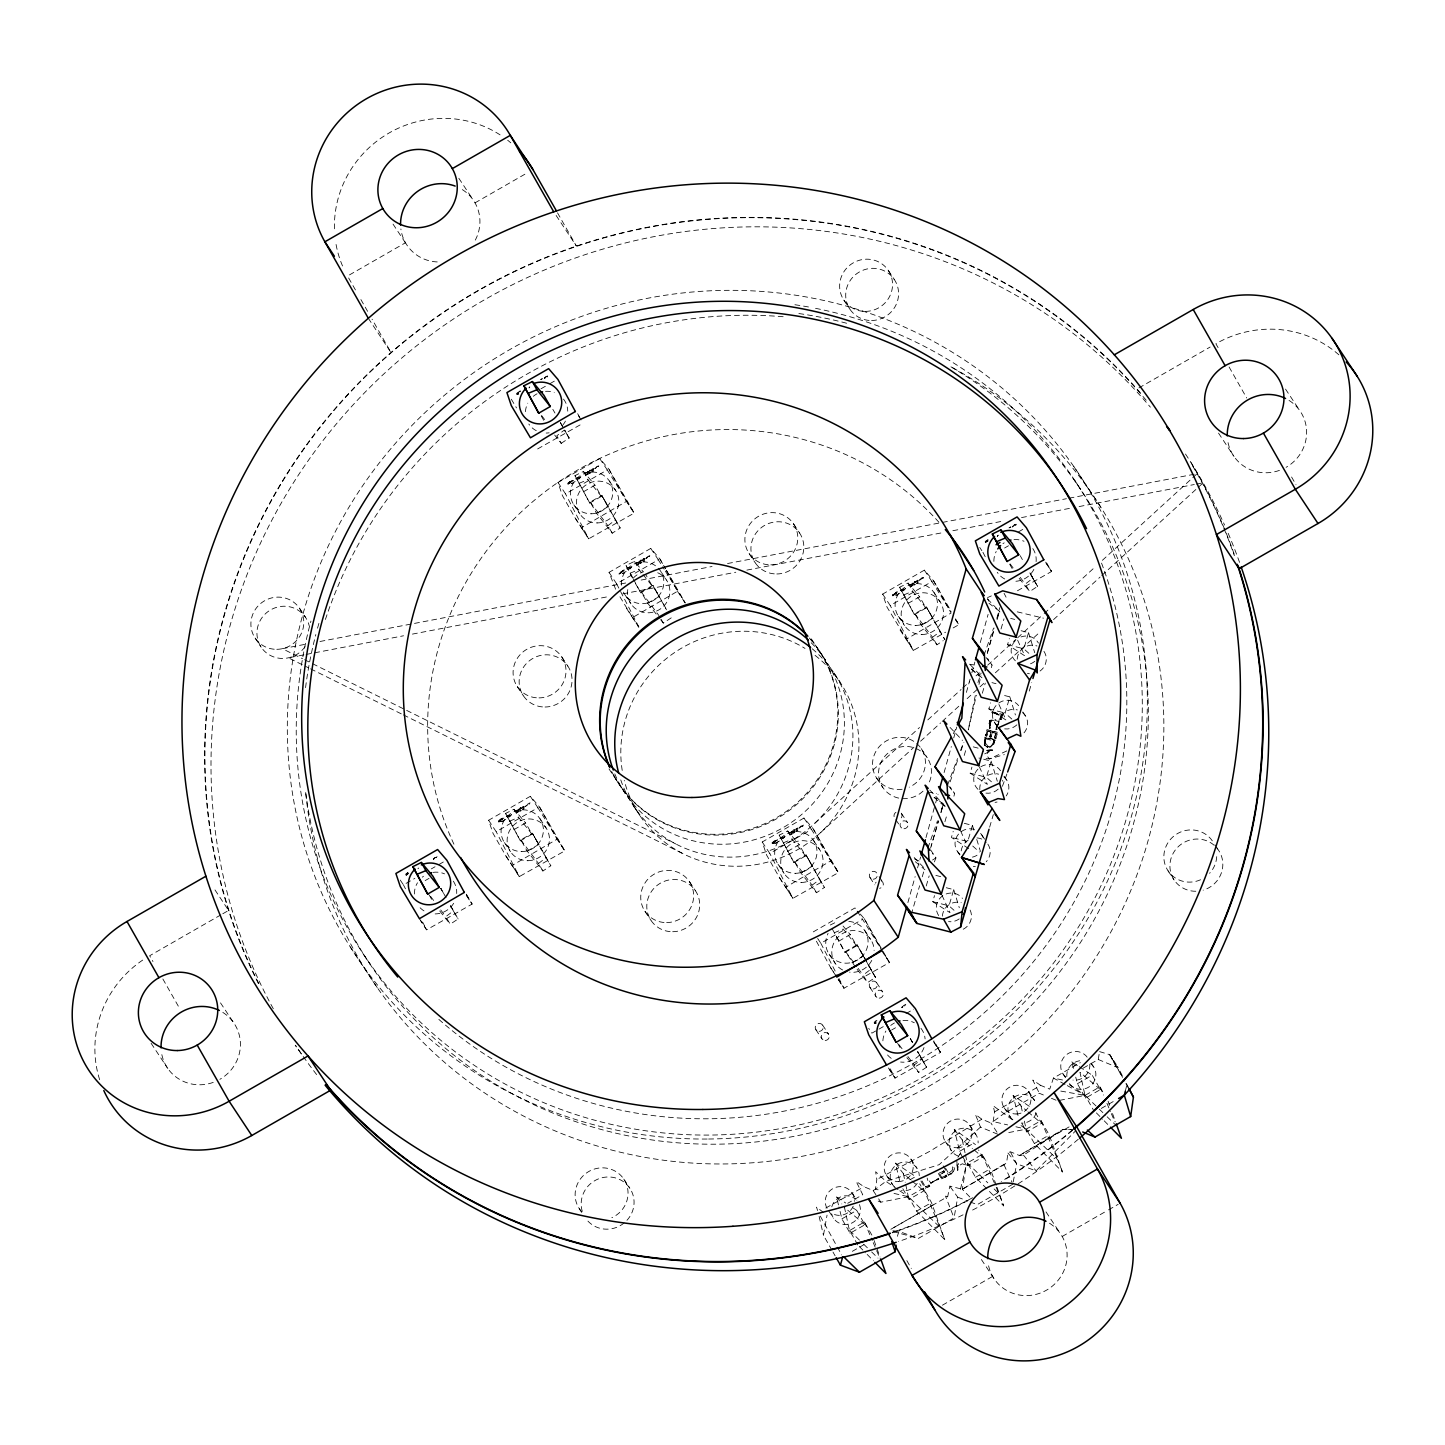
<?xml version="1.0" encoding="UTF-8"?>
<svg xmlns="http://www.w3.org/2000/svg" width="1445" height="1445" viewBox="0 0 1445 1445"><rect width="100%" height="100%" fill="white"/><g stroke="black" fill="none" stroke-linecap="round" stroke-linejoin="round"><path stroke-width="0.75" stroke-dasharray="5 3.75" d="M518.376 811.909C515.775 813.643 517.184 812.415 518.34 810.952M587.754 474.123L585.785 475.116L588.278 474.014L586.182 474.845L587.718 473.165M637.697 564.778C639.972 561.419 639.322 565.085 636.793 564.796M791.986 833.639L790.018 834.632L792.275 833.855L790.397 834.325L791.95 832.681M910.892 586.2C911.181 587.14 911.669 585.893 912.373 584.791M994.124 720.332L989.626 720.387L989.825 728.587L989.626 720.387L995.858 719.538M518.087 809.959L519.568 809.092L518.665 810.085M639.774 561.13L638.889 562.268M792.962 830.767L792.149 831.868M913.746 583.328L911.939 583.31L913.673 583.238M506.274 816.588L508.098 815.413M575.616 478.873L577.476 477.627M626.696 568.68L628.521 567.506M779.848 838.389L781.709 837.143M900.271 590.481L902.132 589.235M500.909 819.911L502.535 818.9M570.287 482.124L571.895 481.113L570.45 481.853M621.35 572.003L622.958 570.992L621.513 571.732M774.52 841.64L776.128 840.629M894.943 593.732C900.614 590.192 895.069 591.89 892.45 594.961L896.568 592.721M436.39 857.499L434.548 857.644L436.245 857.716L437.365 856.018L436.679 857.481M547.276 376.838L547.691 375.935L545.56 376.748L547.276 376.838L548.396 375.122L547.709 376.585M529.105 804.287L530.08 802.788L527.244 804.413L529.394 804.251M598.338 466.717L598.754 465.814L596.622 466.627L598.772 466.464L599.458 465.019L598.772 466.464M649.383 556.596L649.816 555.711L647.685 556.506L649.835 556.343L650.503 554.898L649.835 556.343M802.697 826.016L800.855 826.161L802.571 826.233L803.691 824.535L801.939 825.944L803.005 825.998M922.994 578.325L923.427 577.44L921.296 578.253L923.427 578.09L924.114 576.627L923.427 578.09M904.678 1005.991L905.798 1004.293L902.981 1005.919L905.112 1005.756M1015.709 525.113L1016.142 524.21L1014.011 525.023L1016.142 524.86L1016.828 523.397L1015.076 524.824L1016.142 524.86M986.321 746.704L987.965 747.354L984.786 745.457L985.562 738.323C999.741 735.776 992.914 751.057 984.786 745.457L984.786 737.149L985.382 745.999L984.226 744.211M989.536 728.208L989.626 720.387C992.914 734.801 986.718 724.27 992.173 720.983A4.299 4.154 -33.5 0 1 995.172 720.369L999.109 721.741L995.876 729.291L997.447 729.581L995.497 728.713L999.109 721.741L996.255 730.231M984.569 739.768L984.786 745.457L985.562 738.323M984.786 745.457L985.327 741.177M898.067 1189.632L885.911 1181.36L875.634 1171.751L876.826 1179.463L875.435 1189.199L873.123 1190.535L864.074 1186.778L856.162 1181.432L862.737 1194.672L847.709 1203.306M1012.349 1119.694L993.149 1105.786L994.575 1111.873L993.185 1121.609L990.873 1122.946L981.823 1119.189L975.411 1114.474L980.487 1127.082L998.567 1134.578L990.873 1122.946M933.109 1204.967L890.77 1229.334L947.721 1196.586L949.78 1186.074L962.334 1189.271L1004.004 1164.796L1006.587 1162.791L1007.978 1153.056L1010.29 1151.719L1019.339 1155.476L1023.475 1155.115L1063.105 1129.376L1074.972 1129.466M1013.216 1181.956L1016.702 1163.803L1010.29 1151.719M953.935 1167.379C957.06 1171.841 943.151 1177.332 951.514 1173.774L952.689 1166.837M969.776 1196.948L962.334 1189.271L966.235 1165.338L959.643 1151.286L954.26 1129.34L975.501 1144.603M519.152 809.055L518.014 809.886L519.351 809.037M791.697 831.688L793.305 831.236L792.059 831.905M1083.208 1068.126L1098.236 1059.492L1099.23 1053.586M893.046 1231.519L918.334 1238.437L954.043 1217.954L957.71 1197.182L949.78 1186.074M831.923 1250.196L823.451 1235.276L827.046 1215.155M587.32 472.009L588.928 471.305L588.043 472.298M638.509 562.051L640.063 561.491L639.142 562.051M960.455 1189.253L966.235 1165.338L962.334 1163.749L958.125 1166.169L957.439 1170.378L958.613 1163.442M975.303 695.515L968.258 729.924L976.405 695.262M977.94 682.618L981.101 673.009M958.36 1169.854L957.367 1169.637L958.125 1166.169M978.969 684.424L980.992 675.772M1125.348 1091.047L1126.883 1084.798M793.558 829.809L795.78 829.827L794.064 830.803C794.064 829.033 793.16 830.026 793.63 831.056L794.136 830.008M578.795 479.234L580.836 476.76L578.181 479.866L579.21 478.674M509.417 817.021L511.476 814.546L508.821 817.653L509.832 816.461M629.839 569.113L631.898 566.639L629.839 569.113C631.971 566.133 626.841 568.282 630.381 567.343M783.027 838.75L785.068 836.276L782.413 839.382L783.334 838.263M903.45 590.842L905.509 588.368L902.854 591.475L903.775 590.355M938.184 1179.553L938.907 1178.813L930.851 1183.076L938.184 1179.553L938.528 1178.253L930.851 1183.076L928.503 1179.698A4.299 4.154 -33.5 0 1 928.178 1177.675M987.26 653.176L993.817 629.316M996.797 618.478L999.777 607.622M907.893 902.583L915.137 876.591M917.557 867.921L920.573 857.084M925.992 837.576L935.041 805.082M935.637 802.914L938.058 794.244M944.091 772.569L951.334 746.559M953.736 737.907L956.753 727.07M966.398 692.39L971.221 675.05M971.835 672.9L974.851 662.063M980.27 642.555L988.109 614.378M930.562 848.179L938.509 820.85L931.176 846.084M940.966 812.451L943.404 804.034L934.644 797.387M987.296 653.321L994.63 628.105M997.068 619.688L999.525 611.289L988.994 603.288M911.253 914.54L919.634 885.749M922.253 876.772L924.692 868.391M940.948 812.523L943.386 804.142M926.227 885.984L929.171 875.869M944.922 821.735L947.27 813.643M964.212 755.464L966.579 747.354M982.329 693.221L985.273 683.106M1001.042 628.972L1003.986 618.857M953.899 796.195L954.639 793.666L950.232 787.019M991.306 667.68L992.047 665.152L987.639 658.505M941.941 895.196L950.033 912.698L932.747 901.662L934.518 895.593M968.692 848.612L951.442 837.414L953.212 831.345M979.331 766.753L987.387 784.364L970.155 773.165L971.925 767.096M998.928 704.456L1006.099 720.098L988.85 708.917L990.62 702.848M1017.641 640.207L1024.794 655.849L1007.562 644.669L1009.332 638.582M986.736 736.173L987.748 730.791L986.736 736.173L985.309 735.324L986.971 729.617L997.14 732.218L995.858 738.485L997.52 732.778L986.971 729.617M991.92 712.62L992.191 711.717L1002.36 714.318L1001.331 719.682L999.904 718.851L1001.042 714.95L991.92 712.62L1001.421 715.528L1000.283 719.411M985.689 735.902L987.35 730.195M992.3 713.198L992.191 711.717M990.909 737.221L992.3 732.434L990.909 737.221L989.861 736.968L990.873 731.585L987.748 730.791M989.861 736.968L990.873 731.585M986.375 750.443L992.155 749.341L992.444 750.244L988.163 751.039L986.827 755.627L989.355 758.932L1004.347 754.615M992.589 744.934L994.034 742.874L993.636 740.382M995.858 738.485L994.431 737.654L995.84 732.85L991.92 731.856M994.81 738.232L995.84 732.85M991.866 750.334L992.155 749.341M991.306 746.126L994.955 739.732L984.786 737.149M1001.331 719.682L1002.36 714.318M994.955 739.732L993.365 745.783L989.355 747.553M954.025 910.296L949.004 905.816L953.718 889.632L945.59 887.555M964.303 823.307L972.431 825.384L967.716 841.568L951.442 837.414M991.433 781.799L986.411 777.32L991.125 761.118L978.951 758.011M1011.807 719.05L1005.124 713.053L1009.838 696.869L1001.71 694.792M1028.84 653.303L1023.819 648.805L1028.533 632.621L1020.423 630.544M989.644 827.19L993.311 814.619M1029.255 691.107L1031.712 682.708M589.325 470.293L591.547 470.311L589.705 470.311L589.397 471.54C590.915 469.354 587.682 471.052 589.885 470.492M640.839 560.136L640.46 561.419C640.731 559.378 639.232 560.841 642.61 560.19L640.37 560.172M914.342 581.938L916.22 581.92L914.36 581.92L914.053 583.166C915.57 580.962 912.337 582.66 914.559 582.1M518.34 393.058L517.003 394.359L518.376 392.823M406.406 875.345L408.339 873.34M567.903 483.985L572.961 480.968L568.066 484.238M498.543 821.771C503.962 818.123 503.42 818.972 498.669 821.934C504.793 821.013 498.796 820.688 499.5 822.06M618.966 573.864L624.023 570.847L619.128 574.117M772.154 843.501C777.573 839.852 777.031 840.701 772.28 843.663C778.584 842.634 772.262 842.507 773.111 843.808M892.577 595.593L897.634 592.594L892.739 595.864M985.291 542.381L987.802 540.737M874.55 1023.602L875.778 1021.976M874.424 1023.53L876.194 1022.121M897.363 1236.324L898.971 1231.375L918.334 1238.437M950.106 781.871L958.089 759.004M960.997 750.696L963.905 742.387M983.973 655.289L993.6 628.051M997.303 617.575L999.525 611.289M927.871 848.034L937.48 820.796M941.183 810.32L943.404 804.034M988.976 723.638L989.265 722.843A5.527 5.346 -33.5 0 1 992.011 719.935L993.221 719.484M585.062 473.418L586.236 472.732M515.684 811.205L517.635 810.428L515.847 810.735M636.125 563.297L637.263 562.538M789.295 832.934L791.246 832.157L789.458 832.464M909.718 585.026L911.669 584.25L910.187 584.755M1002.415 786.315L1006.876 774.032M947.577 785.068L957.529 758.517M960.6 750.334L963.652 742.17M934.391 861.906L935.926 857.915L929.316 847.944M953.014 1169.601L948.588 1173.466L951.514 1173.774L953.194 1171.624M578.397 477.645L579.463 477.591L577.819 479.072L578.777 477.518M405.991 875.255L408.267 873.647M499.266 821.103L500.133 819.261L503.637 817.744M510.103 815.377L508.441 816.858L510.103 815.377L508.188 815.829L509.959 815.251L509.019 815.432M782.63 837.161L783.714 837.125L782.052 838.588L783.551 836.98M903.053 589.253L904.136 589.217L902.475 590.68L903.432 589.126M985.454 542.634L988.254 540.809M593.154 470.853L591.619 472.136L592.865 470.781M647.36 557.373L645.807 558.529L647.053 557.174M800.512 826.883L798.977 828.166L800.223 826.811M920.953 578.993L919.417 580.258L920.646 578.903M520.182 390.854L516.732 393.474L520.037 390.62M545.668 377.38L544.711 378.301M569.222 482.07L573.322 480.336L567.795 483.353L570.089 481.384M593.606 470.745L592.649 471.666M596.659 467.403L594.744 468.65L596.297 467.494M407.129 873.069L407.996 872.401L405.702 874.351L409.007 871.498M434.638 858.276L433.681 859.179M499.446 820.363L503.908 818.069M624.33 570.161L618.857 573.231L624.059 569.836M524.246 808.532L523.271 809.453M527.353 805.046L525.384 806.436L526.919 805.154M644.669 560.624L643.711 561.545M647.721 557.282L646.836 558.059M773.454 841.586L777.554 839.852L772.027 842.868L774.321 840.918M797.839 830.279L795.87 831.652L797.098 830.297M800.963 826.793L800.53 827.01M918.279 582.371L917.304 583.274M921.386 578.885L920.429 579.788M988.055 539.418L985.165 541.749L988.47 538.895M1014.101 525.655L1012.132 527.046L1013.36 525.691M875.851 1020.748L874.153 1022.626L878.108 1019.773L876.429 1020.676M903.089 1006.551L902.132 1007.454M953.248 733.717L956.464 727.883M519.947 808.08L522.187 808.098L520.308 808.116M579.282 477.97L578.415 478.71M903.956 589.596L903.071 590.337M783.533 837.504L782.648 838.226M622.398 571.552L621.711 571.389M501.975 819.459L501.09 819.64M896.008 593.299L895.123 593.462M775.586 841.207L774.683 841.369M630.345 567.849L628.864 568.951L630.526 567.47L629.46 567.524M528.96 387.838L529.773 386.881L529.285 387.856M417.93 868.716L418.761 867.993M997.393 536.113L998.224 535.156L997.195 536.601M544.584 378.247C546.102 376.639 543.049 379.945 544.928 377.416M643.567 561.491C644.94 559.974 642.122 563.153 643.928 560.66M433.554 859.125C434.927 857.607 432.109 860.786 433.897 858.294M523.144 809.399C524.571 807.809 521.663 811.078 523.487 808.568M917.178 583.22C918.55 581.703 915.733 584.882 917.521 582.389M901.987 1007.4C903.414 1005.81 900.524 1009.098 902.348 1006.569M519.243 391.902L520.706 391.198M792.239 831.616L793.251 831.146M1007.978 1153.056L1016.702 1163.803L1036.083 1170.847L1075.297 1131.164M585.55 473.111L586.236 472.443M636.595 562.99L637.516 562.412M585.731 474.917L587.88 473.4M910.386 586.544L912.536 585.008M789.963 834.433L792.113 832.916M814.799 823.253L919.526 727.503M927.834 719.899L961.07 689.5M962.731 687.983L969.378 681.914M976.043 675.827L979.367 672.792M987.676 665.188L1015.925 639.358M1017.587 637.841L1042.531 615.028M1044.193 613.511L1095.707 566.404M1102.372 560.317L1197.11 473.707L1068.65 498.272M820.85 832.374L913.926 747.264M920.573 741.195L940.532 722.952M942.194 721.434L958.812 706.226M967.12 698.639L983.738 683.431M995.37 672.792L1040.255 631.772M1053.549 619.598L1100.097 577.061M1101.758 575.525L1196.496 488.916M1198.176 487.38L1203.161 482.829L1196.514 484.093M980.487 1127.082L939.142 1164.688L885.911 1181.36L875.435 1189.199L879.571 1190.138M989.825 728.587L990.295 727.377M612.265 533.205L607.875 525.673L615.444 519.929L601.77 495.436L590.174 502.083L596.568 513.318L612.265 533.205L620.176 527.967L601.77 495.436L608.146 506.671L596.568 513.318M450.443 905.419L458.101 918.966L450.19 924.204L445.782 916.672L453.369 910.946L450.208 905.292M542.905 870.992L538.497 863.46L546.084 857.716L532.392 833.223L520.814 839.87L527.19 851.105L542.905 870.992L550.816 865.754L532.392 833.223L538.786 844.458L527.19 851.105M936.938 644.813L932.531 637.281L940.117 631.555L926.444 607.044L914.848 613.71L921.224 624.944L936.938 644.813L943.26 640.623M1029.906 572.816L1037.564 586.363L1029.653 591.601L1025.246 584.069L1032.832 578.325L1029.671 572.672M816.515 892.721L812.108 885.189L819.676 879.463L806.003 854.952L794.425 861.599L800.801 872.834L816.515 892.721L824.409 887.483L806.003 854.952L812.397 866.187L800.801 872.834M870.739 969.342L875.471 977.362L857.066 944.831L875.471 977.362L867.56 982.6L863.153 975.068L870.739 969.342L857.066 944.831L845.469 951.496L855.783 967.698M917.792 1051.761L926.534 1067.241L918.623 1072.479L914.215 1064.947L921.802 1059.221L917.593 1051.671M516.244 810.844L516.858 810.23M790.072 832.446L789.692 832.555M792.149 831.634L793.305 831.236M910.44 586.724L912.409 585.731M561.22 443.326L569.113 438.088L564.742 430.339L569.113 438.088L564.381 430.05L556.813 435.794L561.22 443.326L554.663 435.035M660.708 619.779L663.327 623.084L671.239 617.846M640.009 560.57L640.948 560.371M570.649 481.51L571.642 481.04M501.27 819.297L502.282 818.827M895.304 593.118L896.315 592.667M774.881 841.026L776.019 840.557M932.585 860.01L935.926 857.915L932.35 853.327M571.371 483.551L573.159 482.973L571.118 483.696M622.434 573.43L624.204 572.852L622.181 573.575M501.993 821.338L503.781 820.76L501.74 821.482M896.026 595.159L897.815 594.599L895.774 595.322M775.604 843.067L777.392 842.489L775.351 843.23M981.823 1119.189L930.255 1151.051L876.826 1179.463M962.334 1189.271L1006.587 1162.791M575.381 518.358L581.504 527.678L626.426 501.397L608.977 469.282L599.711 458.535L557.987 482.467L562.376 495.527L575.381 518.358L588.693 538.804L634.174 513.101L608.977 469.282M619.941 596.821L632.567 617.557L677.488 591.294L666.289 570.215M506.021 856.144L512.144 865.465L557.066 839.184L539.599 807.069L530.333 796.303L488.609 820.254L492.998 833.313L506.021 856.144L519.333 876.591L564.796 850.87L539.599 807.069M900.054 629.984L906.178 639.286L951.099 613.023L933.633 580.908L924.366 570.143L882.66 594.094L887.031 607.135L913.366 650.431L945.572 632.206M779.614 877.892L785.737 887.194L830.658 860.931L813.21 828.798L803.944 818.051L762.219 841.983L766.609 855.043L779.614 877.892L792.926 898.32L838.407 872.617L813.21 828.798M349.455 274.911L405.485 242.76M475.008 202.86L527.172 172.912M540.556 379.638L542.236 378.662M541.008 379.493L542.29 378.753M541.026 388.759L546.065 385.887M549.985 383.629L554.555 381.01M591.601 469.517L593.353 468.632M592.071 469.372L593.371 468.975M592.306 469.715L593.425 469.065M592.125 470.293L593.732 469.354M588.476 473.003L590.228 472.118M589.126 473.111L590.301 472.551M589.343 473.454L590.553 472.75L589 473.779M557.987 482.467L565.537 493.883L607.261 469.932L634.174 513.101L626.426 501.397M583.383 491.824L594.979 485.177L601.355 496.412L589.759 503.059L574.965 475.622L583.437 471.467L594.979 485.177M615.606 589.217L609.049 572.346L650.774 548.414L660.04 559.161L665.513 568.698M642.664 559.396L644.362 558.42M644.416 558.511L643.133 559.251L644.488 558.944M643.169 560.172L644.795 559.233M639.539 562.882L641.291 561.997M640.171 562.99L641.309 562.358M641.363 562.43L640.009 562.737M640.063 563.658L641.67 562.719M609.049 572.346L616.6 583.762L658.324 559.811L664.176 569.204M641.237 591.962L652.833 585.315L659.209 596.55L647.631 603.197L641.237 591.962L658.92 615.552M635.511 583.563L640.821 592.938L652.417 586.291L646.023 575.056M220.868 914.866L149.666 955.741L152.971 961.539M222.801 913.764L228.563 910.44L213.065 887.031M1138.895 387.928L1210.115 347.053M522.241 807.303L523.921 806.328M916.274 581.125L917.954 580.149L916.961 581.323M1008.989 527.913L1010.669 526.937M523.993 806.418L522.693 807.159L524.047 806.852M1009.441 527.768L1010.741 527.028M916.907 581.233L918.099 580.691M522.747 808.08L524.372 807.141M916.78 581.902L918.406 580.962M519.116 810.789L520.941 810.338M913.15 584.611L914.974 584.177M519.622 811.566L521.248 810.627M913.655 585.388L915.281 584.448M400.265 880.077L403.462 884.882L414.841 878.361M431.351 868.879L435.035 866.765M438.973 864.507L443.525 861.888M488.609 820.254L496.177 831.67L537.901 807.719L564.796 850.87L557.066 839.184M882.66 594.094L890.21 605.491L931.935 581.558L950.647 611.578M1018.436 531.904L1022.988 529.285M425.155 880.601L429.02 878.379M514.005 829.611L525.601 822.946L531.977 834.18L520.399 840.845L505.587 813.409L514.059 809.254L525.601 822.946M908.038 603.432L919.634 596.785L926.01 608.02L914.432 614.667L899.621 587.248L908.092 583.076L919.634 596.785M1004.618 547.998L1008.484 545.777M921.224 624.944L932.82 618.279L926.444 607.044L944.849 639.575L940.117 631.555M795.834 829.033L797.532 828.057M797.586 828.148L796.538 829.231M796.484 829.141L797.658 828.599M796.358 829.809L797.965 828.87M792.727 832.519L794.407 831.543M794.461 831.634L793.179 832.374L794.533 832.085M793.233 833.295L794.858 832.356M762.219 841.983L769.77 853.399L811.494 829.448L838.407 872.617L830.658 860.931M787.615 851.34L799.211 844.693L805.587 855.928L793.991 862.575L779.198 835.138L787.669 830.983L799.211 844.693M813.282 931.88L855.006 907.93L858.98 912.536M817.653 938.473L820.832 943.278L862.557 919.327L882.443 951.225M838.678 941.219L850.256 934.572L856.65 945.807L845.054 952.454L832.121 928.629M851.864 962.731L863.442 956.066M883.274 1026.636L871.895 1033.157L868.716 1028.352M906.033 1013.577L913.619 1009.206M891.673 1029.996L895.521 1027.774M994.575 1111.873L1040.689 1085.394L1049.738 1089.151L1053.441 1078.078L1080.354 1062.635M1043.38 1094.967L1039.352 1093.287L1003.661 1113.788L993.185 1121.609L1007.635 1124.914M841.893 1218.876L856.722 1210.368L864.905 1224.746L850.057 1233.253L841.893 1218.876L838.967 1206.9M910.043 1179.77L915.606 1176.573L895.394 1163.135L900.271 1183.094M959.643 1151.286L974.472 1142.778M1077.392 1083.714L1092.221 1075.188L1100.386 1089.566L1085.556 1098.092L1077.392 1083.714L1075.73 1077.139M1098.236 1059.492L1116.317 1066.988L1117.473 1066.338L1122.458 1075.947M943.982 1171.082L939.196 1173.033L943.982 1171.082L944.506 1172.003L940.099 1174.532L944.506 1172.003M929.225 1185.352L925.288 1186.833L929.225 1185.352L929.749 1186.273L924.981 1188.224L929.749 1186.273M946.457 1175.453L941.688 1177.422L946.457 1175.453L946.981 1176.374L941.381 1178.813L946.981 1176.374M857.77 1244.904L849.606 1230.526L864.435 1222L872.599 1236.378M899.802 1190.824L908.471 1196.731L916.636 1211.109L944.795 1239.684L931.483 1202.601L923.301 1188.205L908.471 1196.731L880.836 1202.168L874.803 1199.675M997.014 1187.338L1003.679 1205.889L975.519 1177.314L967.355 1162.936L982.185 1154.41L990.349 1168.806L996.273 1185.279M1021.019 1125.601L1026.221 1129.141L1034.385 1143.519L1062.545 1172.094L1049.233 1135.011L1041.05 1120.634L1026.221 1129.141L1007.075 1132.898M1051.418 1098.29L1057.451 1100.783L1085.087 1095.346L1099.934 1086.839L1104.016 1094.028M902.818 1188.693L908.941 1199.476L923.77 1190.951L919.688 1183.78M962.713 1156.704L967.807 1165.681L982.654 1157.156L978.572 1149.985M1021.579 1122.909L1026.691 1131.887L1041.52 1123.361L1035.397 1112.596M916.636 1211.109L931.483 1202.601M975.519 1177.314L990.349 1168.806M1034.385 1143.519L1049.233 1135.011M852.333 1251.334L863.857 1244.705M1069.101 1126.901L1019.339 1155.476L1063.105 1129.376L1070.98 1129.484M1101.271 1108.441L1114.727 1100.711M1012.909 1184.159L977.217 1204.642L969.414 1201.662M942.429 1305.196L992.661 1276.387M1062.183 1236.468L1106.617 1210.964M1108.55 1209.862L1118.195 1204.317M537.648 448.925L583.112 423.222M1017.443 590.77L1051.545 571.497L1046.072 561.961M953.158 627.925L958.83 624.71L955.542 618.984M825.799 1208.002L864.074 1186.778M930.851 1183.076L938.528 1178.253M632.567 578.108L626.028 565.501L634.499 561.346L643.151 571.624M830.261 925.017L837.034 921.693M573.52 482.359L575.146 481.564M624.583 572.238L626.191 571.443M898.194 593.967L899.802 593.172M504.142 820.128L505.768 819.351M777.753 841.875L779.379 841.08M638.871 563.297L637.751 563.893L638.78 563.044M518.502 811.169L516.858 812.361M984.677 753.875L992.444 750.244L982.564 751.328M1006.804 750.93L989.355 758.932L985.219 758.462M987.531 597.598L991.324 595.918M574.965 475.622L579.156 483.298L587.952 479.632L601.355 496.412M626.028 565.501L630.201 573.177L638.997 569.511L641.688 572.852M899.621 587.248L903.811 594.907L912.608 591.24L926.01 608.02M505.587 813.409L509.778 821.085L518.574 817.4L531.977 834.18M779.198 835.138L783.389 842.814L792.185 839.148L805.587 855.928M876.212 1023.204L874.568 1023.62L875.869 1023.078M637.715 564.76L638.798 564.002M518.448 393.925L517.165 394.467L518.249 394.268M588.169 471.467L587.392 472.1M518.809 809.254L518.014 809.886M792.402 831.001L791.625 831.616M304.48 644.452L282.335 648.697L302.511 658.703M319.977 641.49L627.871 582.588M641.146 580.059L712.042 566.494M727.539 563.532L940.171 522.855M942.393 522.422L1066.428 498.706M303.884 654.856L288.368 657.818L308.562 667.843M306.087 654.44L403.552 635.782M412.421 634.102L609.537 596.388M622.831 593.841L735.794 572.238M746.866 570.107L941.797 532.826M952.869 530.712L1003.805 520.959M1021.525 517.581L1070.257 508.243M1079.108 506.563L1194.293 484.527M988.163 751.039L992.444 750.244M499.573 820.146L498.417 821.139L499.699 820.76M794.479 829.99L794.407 829.99M892.884 1230.779L898.971 1231.375M996.616 728.876L995.876 729.291M969.414 664.23L975.971 665.278M927.618 792.041L936.378 793.431M1060.793 1091.083L1085.087 1095.346L1097.694 1107.592M947.721 1196.586L945.482 1196.153L954.043 1217.954M1062.545 1079.993L1053.441 1078.078L1065.308 1084.563M517.816 394.395L516.858 394.106M875.236 1023.566L874.261 1023.259M1015.907 1126.793L1026.221 1129.141L1057.722 1159.757L1062.545 1172.094M894.021 1193.426L908.471 1196.731L939.972 1227.347L944.795 1239.684M1017.262 611.849L1043.471 618.171M1010.669 618.388L1014.733 619.417M1007.562 644.669L1023.819 648.805M991.956 682.636L996.038 683.684M988.85 708.917L1005.124 713.053M992.57 712.295L1002.722 714.878M999.904 718.851L1000.951 719.104M988.127 731.369L991.252 732.163M992.3 732.434L996.219 733.428M985.309 735.324L986.357 735.595M989.482 736.39L990.529 736.661M994.431 737.654L995.479 737.925M985.165 737.709L995.334 740.31M985.942 738.883L994.016 740.942M973.262 746.884L979.367 748.456M970.155 773.165L986.411 777.32M935.854 875.399L941.959 876.952M932.747 901.662L949.004 905.816M1099.573 1051.617L1109.778 1054.687L1117.473 1066.338M988.217 746.433L985.111 742.784M957.71 1197.182L967.464 1200.921M914.577 858.926L922.127 862.448M951.514 1173.774L950.015 1173.412M304.534 659.715L310.585 662.713M312.608 663.725L675.827 843.97M310.567 668.836L401.385 713.902M403.39 714.896L681.859 853.092M1067.295 1085.628L1085.087 1095.346L1093.269 1109.724M1073.527 1068.397L1071.865 1061.84L1077.41 1065.471M1079.27 1066.699L1092.221 1075.188M1018.021 1115.504L1013.144 1095.545L1031.513 1107.773M838.479 1204.913L836.51 1196.912L845.704 1203.035M853.056 1207.93L856.722 1210.368M1040.689 1085.394L1032.778 1080.047L1039.352 1093.287M1069.481 1084.707L1085.087 1095.346M823.542 1212.499L816.533 1207.153L817.599 1210.549M971.437 668.945L982.654 678.391M934.03 797.441L946.854 808.243M915.335 861.69L924.945 869.8M1100.386 1089.566L1079.975 1072.28L1085.556 1098.092M1013.144 1095.545L1021.109 1106.057L1026.203 1110.392M1027.901 1111.837L1041.52 1123.361M954.26 1129.34L962.226 1139.852L972.431 1148.504M974.147 1149.949L982.654 1157.156M895.394 1163.135L903.36 1173.647L910.169 1179.427M911.867 1180.854L923.77 1190.951M864.905 1224.746L844.476 1207.442L850.057 1233.253M971.365 669.161L979.276 676.17M972.738 846.047L979.421 852.026M1099.266 1109.128L1105.57 1115.251M1107.141 1116.786L1116.606 1125.962M967.355 1162.936L987.82 1182.841M994.124 1188.964L998.856 1193.552L1003.679 1205.889M849.606 1230.526L862.195 1242.772M863.785 1244.308L870.089 1250.431M871.66 1251.948L877.964 1258.071M1096.394 1112.903L1102.643 1119.261M1104.215 1120.832L1108.911 1125.601M859.341 1246.493L865.591 1252.833M867.163 1254.423L873.412 1260.781M987.459 598.916L999.904 611.939M970.299 664.808L981.191 676.206M950.051 727.431L962.496 740.454M929.785 790.054L945.337 806.328M914.197 857.553L925.089 868.951M860.299 914.071L864.273 918.677L889.47 962.496L843.988 988.217L837.937 978.915M843.049 926.01L850.256 934.572M1023.475 1155.115L1036.083 1170.847M643.025 574.532L652.417 586.291M856.65 945.807L843.23 929.027L834.433 932.693L845.054 952.454M1019.177 578.343L1029.653 591.601M647.631 603.197L659.408 618.117M857.102 969.342L867.56 982.6M906.846 1057.577L918.623 1072.479M439.713 910.946L450.19 924.204M986.068 657.529L992.047 665.152M948.661 786.026L954.639 793.666M1071.865 1061.84L1075.929 1067.06M836.51 1196.912L841.821 1203.938M1010.091 563.857L1013.884 568.896M1020.188 577.332L1025.246 584.069M914.848 613.71L932.531 637.281M541.658 415.582L545.433 420.621M590.174 502.083L607.875 525.673M794.425 861.599L812.108 885.189M845.469 951.496L856.849 966.651M858.113 968.331L863.153 975.068M899.061 1044.735L902.854 1049.793M907.912 1056.53L914.215 1064.947M520.814 839.87L538.497 863.46M430.628 896.46L434.421 901.517M440.725 909.935L445.782 916.672M1285.526 389.102L1299.85 410.705M1218.532 433.103L1234.03 456.53M1073.834 466.536L1100.891 507.339M1074.683 480.372L1080.734 489.494M888.314 270.45L894.365 279.571M1046.017 563.135L1051.545 571.497L1045.692 562.105M1214.956 844.837L1218.587 850.31M843.862 300.126L849.895 309.248M979.728 547.474L981.859 550.671M1168.084 870.865L1174.117 879.987M1022.843 711.952L1025.264 715.6M924.366 570.143L931.935 581.558M955.524 619.688L958.83 624.71L955.326 619.074M934.066 592.649L940.099 601.77M994.756 722.789L997.176 726.456M993.311 741.538L994.034 742.874M898.501 616.383L904.534 625.522M1004.13 776.2L1006.551 779.848M793.558 523.903L799.609 533.024M981.805 834.975L986.646 842.272M921.206 748.6L927.256 757.722M556.126 215.45L576.41 246.084L557.463 212.74M957.349 851.304L959.769 854.952M811.349 638.889L817.436 648.082M819.297 650.828L825.348 659.95M833.873 672.846L839.924 681.968M1091.156 1063.159L1093.558 1066.807M749.106 553.58L755.139 562.701M901.427 813.39L907.478 822.512M876.736 778.277L882.787 787.399M895.864 819.748L900.687 827.046M1063.068 1073.996L1065.489 1077.645M458.842 178.277L473.147 199.898M1028.641 1091.463L1034.692 1100.602M879.138 876.627L882.769 882.1M599.711 458.535L607.261 469.932M609.393 481.04L615.444 490.162M869.944 877.512L874.785 884.81M650.774 548.414L658.324 559.811M677.488 591.294L684.117 601.301M661.665 572.744L666.506 580.041M1004.185 1107.791L1010.236 1116.913M803.944 818.051L811.494 829.448M813.625 840.557L819.676 849.678M857.156 911.181L862.557 919.327M881.721 950.81L889.47 962.496L883.617 953.104M864.688 930.435L870.739 939.557M511.295 399.199L516.497 407.905M393.022 224.101L407.346 245.722M933.885 1042.351L940.514 1052.375L895.051 1078.096L887.79 1066.934L895.051 1078.096L890.012 1068.325M1046.017 1211.903L1060.323 1233.524M573.828 504.775L579.879 513.914M624.89 594.654L630.923 603.793M876.645 982.763L882.678 991.902M969.776 1125.258L975.827 1134.397M869.854 987.296L875.905 996.418M778.06 864.291L784.111 873.43M829.123 954.17L835.174 963.309M945.319 1141.586L951.37 1150.708M368.312 318.279L390.981 352.508L372.051 319.182M981.39 1259.516L994.521 1279.331M822.62 1025.119L828.671 1034.259M910.892 1159.053L916.943 1168.192M815.847 1029.653L821.898 1038.774M561.78 656.933L567.813 666.073M886.453 1175.381L892.486 1184.503M689.428 881.631L695.46 890.77M609.031 768.957L625.27 793.504M633.795 806.4L639.828 815.522M873.123 1190.535L877.53 1197.182M878.632 1198.844L880.836 1202.168M517.31 686.61L523.361 695.749M852.026 1192.847L856.867 1200.145M644.958 911.325L651.009 920.447M828.78 1211L833.62 1218.298M530.333 796.303L537.901 807.719M540.033 818.827L546.065 827.949M504.449 842.561L510.5 851.701M299.585 608.381L305.636 617.503M466.554 895.755L472.082 904.1L426.618 929.821L420.567 920.519M623.807 1179.102L629.857 1188.242M255.115 638.058L261.166 647.179M579.337 1208.797L581.757 1212.445M363.833 954.838L369.884 963.978M350.268 946.945L377.326 987.766M220.507 1002.884L233.638 1022.717M151.111 1043.29L167.819 1068.523M816.407 941.201L830.676 967.771L843.988 988.217L838.967 978.446M1006.081 597.2L1004.058 593.299M626.444 608.237L639.756 628.683L616.6 583.762M830.676 967.771L836.727 977.055M906.178 639.286L913.366 650.431L890.21 605.491M581.504 527.678L588.693 538.804L565.537 493.883M632.567 617.557L638.564 626.841M785.737 887.194L792.926 898.32L769.77 853.399M512.144 865.465L519.333 876.591L496.177 831.67M419.429 918.677L426.618 929.821L422.59 922M578.433 415.708L581.938 421.344M665.35 571.082L685.237 602.98L666.615 570.594M933.506 1041.104L940.514 1052.375L933.958 1040.942M466.229 894.708L472.082 904.1L465.507 892.667M1032.832 578.325L1037.564 586.363L1029.978 572.961M615.444 519.929L620.176 527.967M819.676 879.463L824.409 887.483M921.802 1059.221L926.534 1067.241L917.864 1051.942M546.084 857.716L550.816 865.754M453.369 910.946L458.101 918.966M661.124 619.309L663.327 623.084M933.633 580.908L951.171 611.38M577.639 413.685L579.824 417.497M1218.081 347.613L1215.877 343.747A106.912 103.354 -33.5 0 1 1339.045 354.964M1229.081 366.976L1246.692 397.971M1291.595 477.013L1295.984 484.761M1020.206 555.711L1022.392 559.576M1009.694 564.236L1012.873 569.854M1116.317 1066.988L1109.778 1054.687L1124.77 1081.077M864.273 918.677L879.752 946.8M660.04 559.161L665.26 568.373M554.97 413.053L552.821 409.332M910.26 1038.467L912.373 1042.206L910.224 1038.485M541.243 415.961L544.44 421.579M897.598 1043.236L900.795 1048.853M945.536 1168.102L948.95 1174.026M943.17 1165.862L948.643 1175.435M943.603 1170.504L944.127 1171.425M946.078 1174.893L946.601 1175.815M939.72 1173.954L942.068 1177.982M938.311 1173.43L941.761 1179.391M928.846 1184.792L929.37 1185.713M922 1180.944L925.667 1187.393M920.898 1181.035L925.36 1188.801M348.642 277.982L356.445 291.709M360.907 299.567L367.59 311.325M906.846 1260.6L911.307 1268.457M832.988 1252.074L835.102 1255.795M446.072 897.67L440.743 888.314L443.886 893.985M429.165 894.961L432.344 900.578M162.87 978.987L179.379 1008.032M910.296 1038.54L912.463 1042.369M665.82 608.273L652.833 585.315L666.506 609.808M560.461 422.771L563.713 428.515M560.371 422.608L563.658 428.406M440.761 888.35L444.012 894.094M1109.778 1054.687L1121.609 1075.893M1125.908 1083.605L1128.057 1087.471M908.092 583.076L912.608 591.24M787.669 830.983L792.185 839.148M634.499 561.346L638.997 569.511M583.437 471.467L587.952 479.632M514.059 809.254L518.574 817.4M820.29 1216.13L836.312 1245.211M837.378 1247.143L841.64 1254.91M903.811 594.907L914.432 614.667M783.389 842.814L793.991 862.575M630.201 573.177L632.332 577.133M633.398 579.102L640.821 592.938M579.156 483.298L589.759 503.059M509.778 821.085L520.399 840.845M1126.45 1083.642L1128.437 1087.489M982.925 552.279L985.942 558.131M820.832 943.278L837.956 976.495M403.462 884.882L405.467 888.801M1004.004 1164.796L1012.024 1182.227M960.636 831.001L966.001 842.742M1099.934 1086.839L1103.438 1095.075M1106.942 1103.312L1110.464 1111.548M1111.331 1113.607L1114.854 1121.844M1041.05 1120.634L1057.722 1159.757M982.185 1154.41L995.352 1185.315M996.219 1187.375L998.856 1193.552M923.301 1188.205L939.972 1227.347M864.435 1222L872.328 1240.551M873.213 1242.61L881.107 1261.142M927.853 1180.547L927.148 1178.054M1108.098 1101.216L1109.579 1105.335M1112.542 1113.571L1115.504 1121.826M874.081 1240.514L880.005 1256.987M1028.533 632.621L1034.728 652.725M1009.838 696.869L1015.401 714.968M991.125 761.118L997.321 781.239M972.431 825.384L974.291 831.417M976.766 839.455L980.469 851.52M953.718 889.632L959.299 907.731M819.116 1216.437L823.451 1235.276M1021.109 1106.057L1022.5 1112.524M1024.361 1121.121L1026.691 1131.887M962.226 1139.852L965.025 1152.767M965.495 1154.916L967.807 1165.681M903.36 1173.647L905.22 1182.263M905.69 1184.412L908.941 1199.476M957.096 1164.616L957.439 1170.378M956.861 1161.021L957.367 1169.637M989.626 720.387L989.825 725.372M987.694 598.79A294.021 284.231 -33.5 0 1 988.651 601.084M453.947 844.205A294.021 284.231 -33.5 0 1 562.936 479.072A294.021 284.231 -33.5 0 1 941.147 524.752M810.826 639.521A120.278 116.268 -33.5 0 1 780.95 815.016A120.278 116.268 -33.5 0 1 609.682 767.331M99.651 1079.704A106.912 103.354 -33.5 0 1 144.735 958.739M222.819 1012.403A40.099 38.762 -33.5 0 1 219.875 1079.325M213.228 1082.395A40.099 38.762 -33.5 0 1 161.352 1051.761M1191.041 462.671A534.578 516.768 -33.5 0 1 1234.843 556.036M1072.605 1130.225A534.578 516.768 -33.5 0 1 1005.937 1178.957M968.024 1200.524A534.578 516.768 -33.5 0 1 892.125 1232.856M301.553 1054.055A534.578 516.768 -33.5 0 1 295.232 1045.223M258.33 983.395A534.578 516.768 -33.5 0 1 446.144 310.332A534.578 516.768 -33.5 0 1 1140.286 392.787M1049.503 1223.211A40.099 38.762 -33.5 0 1 1048.293 1289.084A40.099 38.762 -33.5 0 1 988.037 1262.569M1289.03 400.409A40.099 38.762 -33.5 0 1 1286.086 467.331M1279.439 470.384A40.099 38.762 -33.5 0 1 1227.564 439.768M462.328 189.602A40.099 38.762 -33.5 0 1 475.297 240.105M437.239 261.942A40.099 38.762 -33.5 0 1 400.879 228.96M342.537 265.97A106.912 103.354 -33.5 0 1 335.529 241.225M334.445 228.798A106.912 103.354 -33.5 0 1 391.053 131.874A106.912 103.354 -33.5 0 1 502.625 136.552M507.665 140.237A106.912 103.354 -33.5 0 1 510.808 142.82M1101.542 563.116A413.649 399.868 -33.5 0 1 944.055 1044.049A413.649 399.868 -33.5 0 1 438.052 1018.689M952.779 367.807A434.367 419.899 -33.5 0 1 963.363 1091.228A434.367 419.899 -33.5 0 1 305.545 790.722M325.414 619.49A434.367 419.899 -33.5 0 1 783.949 316.798M950.954 366.831A427.323 413.089 -33.5 0 1 951.858 1072.154A427.323 413.089 -33.5 0 1 305.419 790.487M305.563 687.657A427.323 413.089 -33.5 0 1 315.823 634.554M317.539 628.178A427.323 413.089 -33.5 0 1 319.869 620.104M798.868 313.547A427.323 413.089 -33.5 0 1 850.112 324.186M815.558 308.327A427.323 413.089 -33.5 0 1 1130.044 804.666A427.323 413.089 -33.5 0 1 613.403 1124.86A427.323 413.089 -33.5 0 1 310.946 621.061M794.913 304.732A427.323 413.089 -33.5 0 1 809.381 307.135M453.351 881.161A21.386 20.663 -33.5 0 1 456.71 893.534M453.694 903.288A21.386 20.663 -33.5 0 1 435.144 913.926M423.999 910.874A21.386 20.663 -33.5 0 1 417.786 904.913M414.408 894.003A21.386 20.663 -33.5 0 1 417.46 882.787M422.301 877.187A21.386 20.663 -33.5 0 1 423.475 876.266M433.048 872.383A21.386 20.663 -33.5 0 1 444.572 873.864M811.187 642.736A120.278 116.268 -33.5 0 1 789.873 823.433A120.278 116.268 -33.5 0 1 614.775 773.834M809.344 638.022A120.278 116.268 -33.5 0 1 785.574 813.12A120.278 116.268 -33.5 0 1 613.023 773.906M563.532 399.109A21.386 20.663 -33.5 0 1 567.759 411.193M565.428 421.109A21.386 20.663 -33.5 0 1 563.008 424.83M549.118 432.814A21.386 20.663 -33.5 0 1 546.174 433.048M536.294 430.7A21.386 20.663 -33.5 0 1 528.816 424.035M525.456 411.662A21.386 20.663 -33.5 0 1 527.768 403.209M533.331 396.309A21.386 20.663 -33.5 0 1 537.034 393.817M545.542 391.342A21.386 20.663 -33.5 0 1 554.248 392.444M657.71 572.744A21.386 20.663 -33.5 0 1 668.547 598.609A21.386 20.663 -33.5 0 1 642.935 612.174A21.386 20.663 -33.5 0 1 627.943 588.512M633.271 578.108A21.386 20.663 -33.5 0 1 643.296 571.895M621.585 585.207A21.386 20.663 -33.5 0 1 649.383 562.773A21.386 20.663 -33.5 0 1 658.45 596.225A21.386 20.663 -33.5 0 1 623.463 592.143M842.634 969.992A21.386 20.663 -33.5 0 1 842.092 933.849A21.386 20.663 -33.5 0 1 874.117 950.467M871.787 960.383A21.386 20.663 -33.5 0 1 849.588 972.16M848.811 921.458A21.386 20.663 -33.5 0 1 867.578 946.186A21.386 20.663 -33.5 0 1 839.726 962.171A21.386 20.663 -33.5 0 1 828.075 933.362M920.953 1028.28A21.386 20.663 -33.5 0 1 925.107 1038.901M924.005 1047.553A21.386 20.663 -33.5 0 1 900.632 1062.039M891.222 1058.354A21.386 20.663 -33.5 0 1 886.218 1053.188M882.877 1040.815A21.386 20.663 -33.5 0 1 885.893 1031.062M890.734 1025.462A21.386 20.663 -33.5 0 1 894.455 1022.97M902.962 1020.495A21.386 20.663 -33.5 0 1 914.324 1022.753M959.191 918.912A14.703 14.215 -33.5 0 1 948.552 921.639M938.654 915.552A14.703 14.215 -33.5 0 1 942.555 895.864A14.703 14.215 -33.5 0 1 962.514 898.429M970.119 910.079A14.703 14.215 -33.5 0 1 962.569 929.568M942.393 916.184A14.703 14.215 -33.5 0 1 961.214 902.673M923.012 791.156A26.733 25.847 -33.5 0 1 880.077 782.052A26.733 25.847 -33.5 0 1 906.792 746.469A26.733 25.847 -33.5 0 1 928.557 783.75M902.132 789.259A26.733 25.847 -33.5 0 1 873.791 756.223A26.733 25.847 -33.5 0 1 916.852 743.633A26.733 25.847 -33.5 0 1 909.248 787.164M987.856 844.115A14.703 14.215 -33.5 0 1 986.249 861.762M975.339 866.639A14.703 14.215 -33.5 0 1 973.316 866.512M961.178 850.924A14.703 14.215 -33.5 0 1 968.168 840.177M976.928 837.937A14.703 14.215 -33.5 0 1 982.708 839.509M980.595 833.404A14.703 14.215 -33.5 0 1 983.503 838.552M977.037 855.241A14.703 14.215 -33.5 0 1 971.311 857.337M960.004 854.248A14.703 14.215 -33.5 0 1 975.772 829.954M1003.914 776.904A14.703 14.215 -33.5 0 1 1006.226 795.924M997.068 802.029A14.703 14.215 -33.5 0 1 995.045 802.336M979.818 789.674A14.703 14.215 -33.5 0 1 998.621 774.159M1002.722 780.228A14.703 14.215 -33.5 0 1 1002.559 781.221M998.188 789.114A14.703 14.215 -33.5 0 1 985.96 793.124M977.958 789.331A14.703 14.215 -33.5 0 1 979.15 767.981A14.703 14.215 -33.5 0 1 1000.518 770.727M1022.608 712.656A14.703 14.215 -33.5 0 1 1023.656 733.265M998.477 724.415A14.703 14.215 -33.5 0 1 1017.334 709.91M1016.883 724.848A14.703 14.215 -33.5 0 1 1004.672 728.876M997.411 725.733A14.703 14.215 -33.5 0 1 997.086 704.419A14.703 14.215 -33.5 0 1 1018.635 705.666M1043.958 651.352A14.703 14.215 -33.5 0 1 1040.057 671.04M1029.418 673.749A14.703 14.215 -33.5 0 1 1027.449 673.352M1017.208 659.173A14.703 14.215 -33.5 0 1 1036.986 645.969M1034.819 661.286A14.703 14.215 -33.5 0 1 1027.431 664.592M1015.365 660.817A14.703 14.215 -33.5 0 1 1016.557 639.485M1020.983 636.938A14.703 14.215 -33.5 0 1 1038.431 643.061M1032.814 548.558A21.386 20.663 -33.5 0 1 1036.047 562.394M1033.879 569.384A21.386 20.663 -33.5 0 1 1013.126 581.287M1004.727 578.975A21.386 20.663 -33.5 0 1 997.249 572.31M993.871 561.382A21.386 20.663 -33.5 0 1 996.201 551.484M1002.938 543.663A21.386 20.663 -33.5 0 1 1004.185 542.832M1013.993 539.617A21.386 20.663 -33.5 0 1 1024.035 541.261M1192.595 465.904A534.253 516.443 -33.5 0 1 1234.373 555.729M1072.262 1130.098A534.253 516.443 -33.5 0 1 1001.24 1181.468M972.648 1197.742A534.253 516.443 -33.5 0 1 892.251 1232.459M258.854 983.684A534.253 516.443 -33.5 0 1 450.894 307.568A534.253 516.443 -33.5 0 1 1147.204 401.475M1185.478 454.019A534.253 516.443 -33.5 0 1 1224.547 525.041M1228.178 533.295A534.253 516.443 -33.5 0 1 1239.666 562.719M1078.295 1139.22A534.253 516.443 -33.5 0 1 970.895 1210.91M963.056 1214.83A534.253 516.443 -33.5 0 1 898.302 1241.598M316.618 1074.574A534.253 516.443 -33.5 0 1 295.521 1045.349M273.304 1008.755A534.253 516.443 -33.5 0 1 447.264 323.192A534.253 516.443 -33.5 0 1 1150.364 407.147M1216.726 856.65A26.733 25.847 -33.5 0 1 1209.609 873.286M1200.578 879.752A26.733 25.847 -33.5 0 1 1166.296 867.722A26.733 25.847 -33.5 0 1 1178.361 833.097A26.733 25.847 -33.5 0 1 1213.493 842.724M1195.828 891.258A26.733 25.847 -33.5 0 1 1172.545 854.519A26.733 25.847 -33.5 0 1 1216.78 847.908A26.733 25.847 -33.5 0 1 1203.143 890.174M1089.801 1064.188A14.703 14.215 -33.5 0 1 1072.985 1080.083M1065.724 1076.94A14.703 14.215 -33.5 0 1 1065.778 1055.265A14.703 14.215 -33.5 0 1 1087.525 1057.668M1090.921 1063.863A14.703 14.215 -33.5 0 1 1090.849 1085.538A14.703 14.215 -33.5 0 1 1069.101 1083.136M1066.843 1076.633A14.703 14.215 -33.5 0 1 1081.637 1060.612M812.198 648.769A120.278 116.268 -33.5 0 1 798.417 836.312A120.278 116.268 -33.5 0 1 619.869 777.157M815.07 655.362A120.278 116.268 -33.5 0 1 803.583 846.011A120.278 116.268 -33.5 0 1 624.258 780.408M622.217 770.42A120.278 116.268 -33.5 0 1 675.303 652.056A120.278 116.268 -33.5 0 1 805.01 648.408M901.265 813.174A4.082 3.938 -33.5 0 1 899.603 819.279M894.094 816.66A4.082 3.938 -33.5 0 1 895.972 812.307M1012.891 1119.857A14.703 14.215 -33.5 0 1 1014.155 1097.225A14.703 14.215 -33.5 0 1 1036.065 1103.239M1036.209 1113.047A14.703 14.215 -33.5 0 1 1022.175 1123.126M881.342 880.836A4.082 3.938 -33.5 0 1 879.571 888.332M875.562 883.184A4.082 3.938 -33.5 0 1 876.085 882.172M958.342 1156.108A14.703 14.215 -33.5 0 1 949.546 1139.238A14.703 14.215 -33.5 0 1 965.91 1128.31A14.703 14.215 -33.5 0 1 978.12 1142.905M894.401 1186.778A14.703 14.215 -33.5 0 1 899.061 1163.297A14.703 14.215 -33.5 0 1 919.273 1175.688M917.178 1183.383A14.703 14.215 -33.5 0 1 901.409 1190.427M827.046 1208.327A14.703 14.215 -33.5 0 1 836.565 1187.104A14.703 14.215 -33.5 0 1 854.338 1201.355M853.182 1206.25A14.703 14.215 -33.5 0 1 832.717 1213.764M859.45 1204.606A14.703 14.215 -33.5 0 1 850.057 1223.752A14.703 14.215 -33.5 0 1 831.652 1213.764M831.796 1206.81A14.703 14.215 -33.5 0 1 855.422 1199.043M305.039 646.71A26.733 25.829 -33.5 0 1 263.387 650.033A26.733 25.829 -33.5 0 1 271.443 609.429A26.733 25.829 -33.5 0 1 309.194 625.739M581.558 1211.632A26.733 25.847 -33.5 0 1 586.453 1172.997A26.733 25.847 -33.5 0 1 624.764 1180.637A26.733 25.847 -33.5 0 1 611.849 1217.683M582.299 1211.416A26.733 25.847 -33.5 0 1 610.621 1177.061A26.733 25.847 -33.5 0 1 630.58 1215.353A26.733 25.847 -33.5 0 1 586.453 1219.381M520.67 808.026L520.471 809.074L521.771 808.333L520.67 808.026M590.048 470.239L589.831 471.287L591.149 470.546L590.048 470.239M641.092 560.118L640.894 561.166L642.194 560.425L641.092 560.118M914.703 581.847L914.504 582.913L915.805 582.154L914.703 581.847M520.417 808.044L520.019 809.326L520.507 808.062M960.672 1153.11L957.818 1157.373L960.672 1153.11M708.628 1139.021A434.367 419.899 -33.5 0 0 1093.991 498.471A434.367 419.899 -33.5 0 0 349.347 506.545A434.367 419.899 -33.5 0 0 708.628 1139.021M527.858 860.714A21.386 20.663 -33.5 0 0 546.824 829.177A21.386 20.663 -33.5 0 0 510.175 829.574A21.386 20.663 -33.5 0 0 527.858 860.714M521.808 851.575A21.386 20.663 -33.5 0 0 540.791 820.056A21.386 20.663 -33.5 0 0 504.124 820.453A21.386 20.663 -33.5 0 0 521.808 851.575M672.702 931.718A26.733 25.847 -33.5 0 0 696.418 892.306A26.733 25.847 -33.5 0 0 650.593 892.793A26.733 25.847 -33.5 0 0 672.702 931.718M666.651 922.596A26.733 25.847 -33.5 0 0 690.367 883.166A26.733 25.847 -33.5 0 0 644.542 883.672A26.733 25.847 -33.5 0 0 666.651 922.596M545.054 707.02A26.733 25.847 -33.5 0 0 568.77 667.608A26.733 25.847 -33.5 0 0 522.945 668.096A26.733 25.847 -33.5 0 0 545.054 707.02M539.003 697.899A26.733 25.847 -33.5 0 0 562.719 658.468A26.733 25.847 -33.5 0 0 516.895 658.974A26.733 25.847 -33.5 0 0 539.003 697.899M597.237 522.927A21.386 20.663 -33.5 0 0 616.202 491.39A21.386 20.663 -33.5 0 0 579.535 491.788A21.386 20.663 -33.5 0 0 597.237 522.927M591.186 513.788A21.386 20.663 -33.5 0 0 610.151 482.269A21.386 20.663 -33.5 0 0 573.502 482.666A21.386 20.663 -33.5 0 0 591.186 513.788M801.469 882.443A21.386 20.663 -33.5 0 0 820.435 850.906A21.386 20.663 -33.5 0 0 783.786 851.304A21.386 20.663 -33.5 0 0 801.469 882.443M795.418 873.322A21.386 20.663 -33.5 0 0 814.384 841.785A21.386 20.663 -33.5 0 0 777.735 842.182A21.386 20.663 -33.5 0 0 795.418 873.322M776.832 573.972A26.733 25.847 -33.5 0 0 800.548 534.56A26.733 25.847 -33.5 0 0 754.723 535.065A26.733 25.847 -33.5 0 0 776.832 573.972M770.799 564.851A26.733 25.847 -33.5 0 0 794.515 525.438A26.733 25.847 -33.5 0 0 748.691 525.926A26.733 25.847 -33.5 0 0 770.799 564.851M921.892 634.536A21.386 20.663 -33.5 0 0 940.858 602.998A21.386 20.663 -33.5 0 0 904.209 603.396A21.386 20.663 -33.5 0 0 921.892 634.536M915.841 625.414A21.386 20.663 -33.5 0 0 934.825 593.877A21.386 20.663 -33.5 0 0 898.158 594.274A21.386 20.663 -33.5 0 0 915.841 625.414M865.555 311.397A26.733 25.847 -33.5 0 0 889.271 271.985A26.733 25.847 -33.5 0 0 843.446 272.473A26.733 25.847 -33.5 0 0 865.555 311.397M871.606 320.519A26.733 25.847 -33.5 0 0 895.304 281.107A26.733 25.847 -33.5 0 0 849.497 281.612A26.733 25.847 -33.5 0 0 871.606 320.519M903.992 828.762A4.082 3.938 -33.5 0 0 907.623 822.747A4.082 3.938 -33.5 0 0 900.632 822.837A4.082 3.938 -33.5 0 0 903.992 828.762M1016.124 1113.987A14.703 14.215 -33.5 0 0 1029.165 1092.312A14.703 14.215 -33.5 0 0 1003.968 1092.583A14.703 14.215 -33.5 0 0 1016.124 1113.987M873.25 879.228A4.082 3.938 -33.5 0 0 876.862 873.213A4.082 3.938 -33.5 0 0 869.89 873.286A4.082 3.938 -33.5 0 0 873.25 879.228M957.258 1147.782A14.703 14.215 -33.5 0 0 970.299 1126.107A14.703 14.215 -33.5 0 0 945.084 1126.378A14.703 14.215 -33.5 0 0 957.258 1147.782M873.159 989.012A4.082 3.938 -33.5 0 0 876.79 982.997A4.082 3.938 -33.5 0 0 869.8 983.088A4.082 3.938 -33.5 0 0 873.159 989.012M879.21 998.152A4.082 3.938 -33.5 0 0 882.823 992.137A4.082 3.938 -33.5 0 0 875.833 992.209A4.082 3.938 -33.5 0 0 879.21 998.152M898.375 1181.576A14.703 14.215 -33.5 0 0 911.416 1159.901A14.703 14.215 -33.5 0 0 886.218 1160.172A14.703 14.215 -33.5 0 0 898.375 1181.576M819.152 1031.369A4.082 3.938 -33.5 0 0 822.765 1025.354A4.082 3.938 -33.5 0 0 815.793 1025.426A4.082 3.938 -33.5 0 0 819.152 1031.369M825.203 1040.49A4.082 3.938 -33.5 0 0 828.816 1034.494A4.082 3.938 -33.5 0 0 821.826 1034.566A4.082 3.938 -33.5 0 0 825.203 1040.49M276.826 649.329A26.733 25.829 -33.5 0 0 300.524 609.916A26.733 25.829 -33.5 0 0 254.717 610.404A26.733 25.829 -33.5 0 0 276.826 649.329"/><path stroke-width="1.5" d="M881.956 1018.147L883.816 1016.901L882.118 1017.948M965.025 663.544L961.846 718.165L958.613 723.999M908.923 856.307L897.58 895.25L909.519 910.531L909.14 911.795L916.852 923.427L950.918 932.115L960.564 927.112L962.135 911.723L973.478 872.762L961.539 857.499L992.173 808.514L980.36 791.914L999.543 783.208L1010.886 744.265L998.639 727.648L1018.255 718.96L1029.581 679.999L1035.379 670.101L1017.768 663.399L1036.95 654.711L1048.293 615.751L1036.498 599.458L1002.722 590.842L995.135 594.22M836.167 1257.674L840.412 1265.134L859.468 1272.232L895.159 1251.749L896.099 1245.138M1082.684 1131.977L1094.967 1137.07L1130.658 1116.57L1133.422 1097.098L1129.448 1089.404M1130.658 1116.57L1124.336 1095.202L1125.348 1091.047M873.882 900.47L966.163 568.915A294.021 284.231 -33.5 0 0 563.713 427.467A294.021 284.231 -33.5 0 0 448.528 841.297A294.021 284.231 -33.5 0 0 873.882 900.47L898.248 937.263L906.701 906.918M921.169 854.916L925.396 839.744M939.864 787.742L942.881 776.904M957.349 724.902L963.381 703.227M975.447 659.895L979.078 646.89M840.412 1265.134L842.724 1256.843M929.966 850.274L916.293 831.001L927.618 792.041M983.973 655.289L972.395 638.256L983.738 599.296M941.309 894.184L946.023 877.982L919.815 850.906L941.309 894.184L925.035 890.03L906.412 849.407L909.519 852.676M960.004 829.936L964.718 813.734L938.528 786.64L960.004 829.936L943.748 825.781L925.125 785.159L928.232 788.428M978.717 765.669L983.431 749.485L957.222 722.392L978.717 765.669L962.442 761.533L943.82 720.91L946.927 724.162M997.411 701.421L1002.126 685.237L975.935 658.143L997.411 701.421L981.155 697.267L962.533 656.662L965.639 659.913M1016.124 637.173L1020.838 620.989L994.63 593.895L1016.124 637.173L999.85 633.018L981.227 592.414L984.334 595.665M988.687 802.354L987.947 804.883L980.36 791.914L988.687 802.354L997.971 798.597L1004.492 799.573L999.543 783.208M960.564 927.112L989.03 829.285M1032.94 678.5L1050.027 619.76L1036.498 599.458M1007.617 771.991L1015.04 751.508L1010.886 744.265M947.577 785.068L934.987 766.753L951.099 737.6M836.799 977.073L881.721 950.81M382.817 208.532L324.872 241.803L368.312 318.279M452.339 168.613A40.099 38.762 -33.5 0 0 383.611 169.372A40.099 38.762 -33.5 0 0 416.774 227.75A40.099 38.762 -33.5 0 0 452.339 168.613L510.302 135.36L532.952 169.589L556.361 210.771M538.714 413.18L550.292 406.515L543.916 395.28L532.374 381.588L523.903 385.743L538.714 413.18L523.903 385.743M197.206 1045.078L229.123 1101.253L308.02 1055.97L330.688 1090.198L251.791 1135.499L229.123 1101.253A106.912 103.354 -33.5 0 1 85.345 1064.604A106.912 103.354 -33.5 0 1 126.997 921.495L205.912 876.212M1114.312 354.802L1193.209 309.501A106.912 103.354 -33.5 0 1 1336.986 346.168A106.912 103.354 -33.5 0 1 1295.334 489.259L1216.437 534.56L1239.087 568.788L1318.003 523.505A106.912 103.354 -33.5 0 0 1346.18 361.972M996.02 544.765L999.994 542.489M427.684 894.058L439.262 887.411L432.886 876.176L421.344 862.466L412.873 866.639L427.684 894.058L412.873 866.639M1007.147 561.455L1018.725 554.79L1012.349 543.555L1000.807 529.863L992.336 534.018L1007.147 561.455L992.336 534.018M896.117 1042.333L907.713 1035.686L901.319 1024.451L889.795 1010.741L881.305 1014.914L896.117 1042.333L881.305 1014.914M1118.574 1098.507L1124.336 1095.202M969.992 1242.14L912.048 1275.411L868.589 1198.916L878.126 1213.33M1039.515 1202.24A40.099 38.762 -33.5 0 0 970.787 1202.981A40.099 38.762 -33.5 0 0 1003.95 1261.359A40.099 38.762 -33.5 0 0 1039.515 1202.24L1097.459 1168.969L1120.128 1203.197A106.912 103.354 -33.5 0 1 1078.476 1346.306A106.912 103.354 -33.5 0 1 934.698 1309.64L912.048 1275.411A106.912 103.354 -33.5 0 0 1055.807 1312.078A106.912 103.354 -33.5 0 0 1097.459 1168.969L1054.019 1092.492L1076.688 1126.721L1120.128 1203.197M528.093 393.419L536.89 389.753L550.292 406.515M996.526 541.694L1005.323 538.028L1018.725 554.79M417.063 874.297L425.86 870.631L439.262 887.411M885.496 1022.572L894.292 1018.906L907.713 1035.686M909.14 911.795L943.567 919.219L962.135 911.723M982.546 666.308L986.917 666.994M945.138 794.804L949.509 795.509M961.539 857.499L984.244 864.453L961.539 857.499L975.212 876.772L973.478 872.762M1087.344 1130.062L1094.967 1137.07M843.934 1257.042L859.468 1272.232M1110.464 1127.19L1121.428 1138.299L1116.244 1123.885M874.984 1262.352L885.929 1273.478L880.746 1259.047M1029.581 679.999L1017.768 663.399M972.395 638.256L984.334 653.519L985.273 670.48M1008.213 742.622L1015.04 751.508M934.987 766.753L946.927 782.034L947.866 798.995M916.293 831.001L928.214 846.282L929.045 861.112M995.099 814.095L999.795 820.453L992.173 808.514M998.639 727.648L1006.786 738.937L1016.666 734.349L1020.874 736.264L1018.255 718.96M897.58 895.25L916.852 923.427L909.519 910.531M1332.019 338.311L1357.289 376.441M1318.003 523.505L1295.334 489.259L1263.418 433.085M1050.027 619.76L1051.924 622.614L1048.293 615.751M949.329 533.657L973.677 570.45M1035.379 670.101L1037.257 672.955L1036.95 654.711M966.163 568.915L983.214 594.672M334.409 256.217L324.872 241.803A106.912 103.354 -33.5 0 1 366.524 98.694A106.912 103.354 -33.5 0 1 510.302 135.36L553.742 211.855M886.634 1065.091L868.734 1034.801L864.345 1021.759L906.069 997.809L915.335 1008.556L931.79 1038.684M943.567 919.219L950.918 932.115M1193.209 309.501L1225.125 365.675M924.674 1291.993L934.698 1309.64M126.997 921.495L158.914 977.669M1000.807 529.863L1005.323 538.028M889.795 1010.741L894.292 1018.906M532.374 381.588L536.89 389.753M421.344 862.466L425.86 870.631M1128.744 1088.32L1133.422 1097.098M891.746 1241.652L895.159 1251.749M945.301 529.592A294.021 284.231 -33.5 0 1 984.695 591.998M898.248 937.263A294.021 284.231 -33.5 0 1 460.666 857.553M609.682 767.331A120.278 116.268 -33.5 0 1 654.567 619.833A120.278 116.268 -33.5 0 1 807.881 636.197M161.045 1047.86A40.099 38.762 -33.5 0 1 219.351 1010.47M251.791 1135.499A106.912 103.354 -33.5 0 1 103.805 1090.542M987.748 1258.667A40.099 38.762 -33.5 0 1 1046.035 1221.278M1227.257 435.866A40.099 38.762 -33.5 0 1 1285.562 398.477M1238.257 566.151A534.578 516.768 -33.5 0 1 1074.303 1128.78M890.03 1233.56A534.578 516.768 -33.5 0 1 325.92 1084.743M1167.397 426.943A534.578 516.768 -33.5 0 1 1169.944 430.465M519.496 151.165A106.912 103.354 -33.5 0 1 532.952 169.589M400.572 225.059A40.099 38.762 -33.5 0 1 455.175 186.08M397.736 977.055A413.649 399.868 -33.5 0 1 499.356 379.439A413.649 399.868 -33.5 0 1 1086.55 528.653M421.308 864.923A21.386 20.663 -33.5 0 1 450.695 883.437A21.386 20.663 -33.5 0 1 420.983 903.269A21.386 20.663 -33.5 0 1 415.13 869.041M430.158 873.015A21.386 20.663 -33.5 0 1 431.585 872.654M609.519 766.572A120.278 116.268 -33.5 0 1 654.675 620.916A120.278 116.268 -33.5 0 1 806.563 635.059M613.294 770.059A120.278 116.268 -33.5 0 1 660.726 630.038A120.278 116.268 -33.5 0 1 808.261 639.918M533.711 383.485A21.386 20.663 -33.5 0 1 561.69 403.534A21.386 20.663 -33.5 0 1 531.561 422.211A21.386 20.663 -33.5 0 1 526.161 388.163M541.171 392.137A21.386 20.663 -33.5 0 1 542.616 391.776M891.131 1012.638A21.386 20.663 -33.5 0 1 919.11 1032.687A21.386 20.663 -33.5 0 1 888.964 1051.364A21.386 20.663 -33.5 0 1 883.563 1017.316M898.591 1021.29A21.386 20.663 -33.5 0 1 900.036 1020.929M965.404 907.731A14.703 14.215 -33.5 0 1 963.327 914.432M1000.771 532.32A21.386 20.663 -33.5 0 1 1030.159 550.834A21.386 20.663 -33.5 0 1 1000.446 570.667A21.386 20.663 -33.5 0 1 994.593 536.438M997.736 548.937A21.386 20.663 -33.5 0 1 1000.644 545.56M1009.621 540.412A21.386 20.663 -33.5 0 1 1011.048 540.051M1241.165 566.982A534.253 516.443 -33.5 0 1 1079.957 1137.793M896.225 1242.303A534.253 516.443 -33.5 0 1 325.071 1085.141M1237.281 564.291A534.253 516.443 -33.5 0 1 1073.924 1128.671M890.192 1233.163A534.253 516.443 -33.5 0 1 326.281 1084.635M1166.585 426.383A534.253 516.443 -33.5 0 1 1169.222 430.05M618.731 773.238A120.278 116.268 -33.5 0 1 670.137 642.339A120.278 116.268 -33.5 0 1 810.627 647.486M575.381 411.518L530.459 437.799L511.313 405.648L506.924 392.588L548.648 368.656L557.914 379.403L575.381 411.518M464.351 892.414L419.429 918.677L400.283 886.526L395.894 873.484L437.618 849.534L446.884 860.281L464.351 892.414M1043.814 559.793L998.892 586.074L979.746 553.923L975.357 540.863L1017.081 516.931L1026.347 527.678L1043.814 559.793M691.956 797.495A120.278 116.268 -33.5 0 0 798.67 620.122A120.278 116.268 -33.5 0 0 592.468 622.361A120.278 116.268 -33.5 0 0 691.956 797.495M177.265 1050.551A40.099 38.762 -33.5 0 0 212.83 991.433A40.099 38.762 -33.5 0 0 144.103 992.173A40.099 38.762 -33.5 0 0 177.265 1050.551M732.94 1226.281A534.578 516.768 -33.5 0 0 1158.204 412.24A534.578 516.768 -33.5 0 0 242.363 477.627A534.578 516.768 -33.5 0 0 732.94 1226.281M1243.477 438.558A40.099 38.762 -33.5 0 0 1279.042 379.421A40.099 38.762 -33.5 0 0 1210.314 380.179A40.099 38.762 -33.5 0 0 1243.477 438.558M702.884 1109.471A413.649 399.868 -33.5 0 0 1069.86 499.5A413.649 399.868 -33.5 0 0 360.744 507.177A413.649 399.868 -33.5 0 0 702.884 1109.471"/></g></svg>
